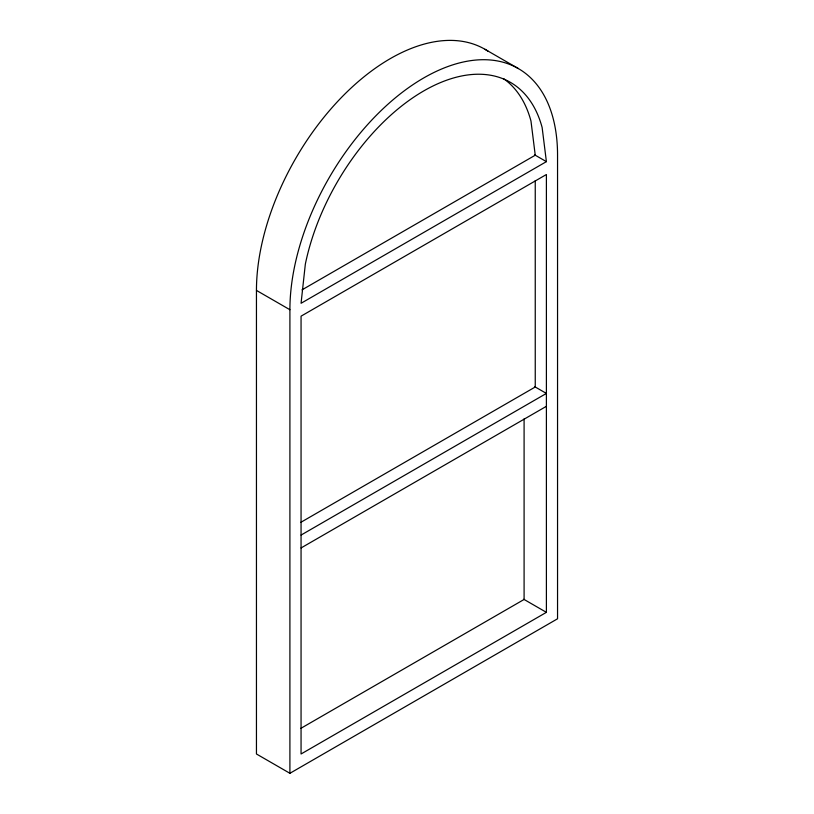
<?xml version="1.0" encoding="UTF-8"?>
<svg xmlns="http://www.w3.org/2000/svg" width="814" height="814" viewBox="0 0 814 814"><rect width="100%" height="100%" fill="white"/><g stroke="black" fill="none" stroke-linecap="round" stroke-linejoin="round"><path stroke-width="1.22" d="M302.004 289.865L535.246 155.209L530.972 121.042A173.341 100.081 -60 0 0 503.439 78.571M546.398 161.64L301.058 303.286L305.331 264.194A173.341 100.081 -60 0 1 423.728 90.934A173.341 100.081 -60 0 1 542.124 127.483L546.398 161.64L534.523 154.792M300.905 522.283L535.246 386.996L535.246 180.739M301.058 535.073L546.398 393.427L534.523 386.579M301.058 547.954L546.398 406.308M300.763 728.408L524.094 599.46L524.094 418.864M546.398 612.342L301.058 753.988L301.058 316.168L546.398 174.522L546.398 612.342L523.738 599.257M289.906 773.3L557.549 618.782L557.549 155.209A189.255 109.269 -60 0 0 423.728 77.941A189.255 109.269 -60 0 0 289.906 309.727L289.906 773.3L256.451 753.988L256.451 290.415A189.255 109.269 -60 0 1 341.168 97.761A189.255 109.269 -60 0 1 488.054 51.201M484.9 49.257L518.355 68.569M256.451 290.415L289.906 309.727"/></g></svg>
